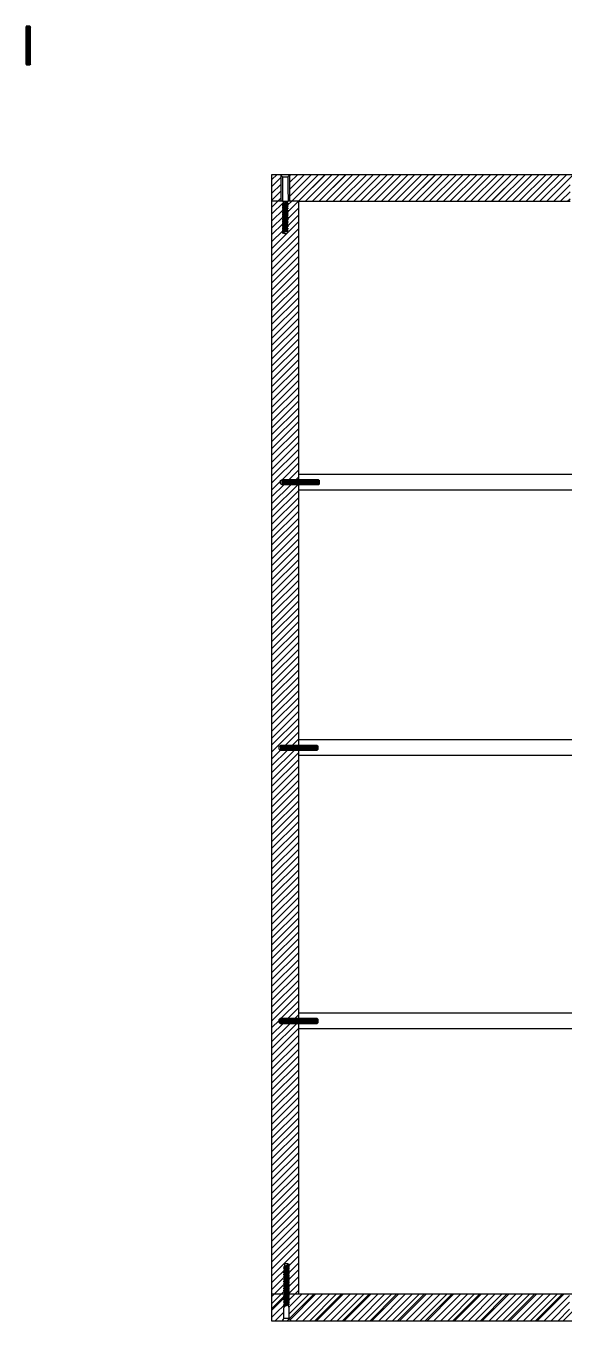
# Model space of a CAD drawing. Header units: inches. Extents: x 17 to 1541, y -140 to 953.
# Drawn here: x 1270.5 to 1339.5, y 776.5 to 942.6 of the extents above; entities that cross this region are included whole.
import ezdxf

# ---------------------------------------------------------------- set-up
doc = ezdxf.new("R2010")
doc.units = ezdxf.units.IN
doc.header["$MEASUREMENT"] = 0
doc.layers.add('Kallax', color=7, linetype='Continuous')
doc.layers.add('Linea di sezione', color=151, linetype='Continuous')

msp = doc.modelspace()

# ---------------------------------------------------------------- hatches: boundary and pattern name
h = msp.add_hatch()
h.set_pattern_fill('ANSI31', color=40, scale=5)
edge = h.paths.add_edge_path()
edge.add_line((1340.28, 922.52), (1340.38, 922.67))
edge.add_line((1340.38, 922.67), (1340.78, 922.67))
edge.add_line((1340.78, 922.67), (1340.88, 922.52))
edge.add_line((1340.88, 922.52), (1340.88, 920.12))
edge.add_line((1340.88, 920.12), (1375.87, 920.12))
edge.add_line((1375.87, 920.12), (1375.87, 922.45))
edge.add_line((1375.87, 922.45), (1375.27, 922.45))
edge.add_line((1375.27, 922.45), (1375.37, 922.6))
edge.add_line((1375.37, 922.6), (1375.77, 922.6))
edge.add_line((1375.77, 922.6), (1375.87, 922.45))
edge.add_line((1375.87, 922.45), (1375.87, 920.12))
edge.add_line((1375.87, 920.12), (1410.27, 920.12))
edge.add_line((1410.27, 920.12), (1410.27, 922.41))
edge.add_line((1410.27, 922.41), (1410.37, 922.56))
edge.add_line((1410.37, 922.56), (1410.77, 922.56))
edge.add_line((1410.77, 922.56), (1410.87, 922.41))
edge.add_line((1410.87, 922.41), (1410.87, 920.12))
edge.add_line((1410.87, 920.12), (1445.63, 920.12))
edge.add_line((1445.63, 920.12), (1447.07, 920.12))
edge.add_line((1447.07, 920.12), (1447.07, 920.25))
edge.add_line((1447.07, 920.25), (1446.94, 920.19))
edge.add_line((1446.94, 920.19), (1446.94, 920.29))
edge.add_line((1446.94, 920.29), (1447.07, 920.34))
edge.add_line((1447.07, 920.34), (1447.07, 920.48))
edge.add_line((1447.07, 920.48), (1446.95, 920.42))
edge.add_line((1446.95, 920.42), (1446.95, 920.51))
edge.add_line((1446.95, 920.51), (1447.07, 920.57))
edge.add_line((1447.07, 920.57), (1447.07, 920.7))
edge.add_line((1447.07, 920.7), (1446.94, 920.64))
edge.add_line((1446.94, 920.64), (1446.94, 920.74))
edge.add_line((1446.94, 920.74), (1447.07, 920.79))
edge.add_line((1447.07, 920.79), (1447.07, 920.93))
edge.add_line((1447.07, 920.93), (1446.94, 920.87))
edge.add_line((1446.94, 920.87), (1446.94, 920.97))
edge.add_line((1446.94, 920.97), (1447.07, 921.03))
edge.add_line((1447.07, 921.03), (1447.07, 921.16))
edge.add_line((1447.07, 921.16), (1446.94, 921.1))
edge.add_line((1446.94, 921.1), (1446.94, 921.2))
edge.add_line((1446.94, 921.2), (1447.07, 921.25))
edge.add_line((1447.07, 921.25), (1447.07, 921.39))
edge.add_line((1447.07, 921.39), (1446.94, 921.34))
edge.add_line((1446.94, 921.34), (1446.94, 921.43))
edge.add_line((1446.94, 921.43), (1447.07, 921.49))
edge.add_line((1447.07, 921.49), (1446.94, 921.86))
edge.add_line((1446.94, 921.86), (1446.94, 923.24))
edge.add_spline(control_points=[(1446.94, 923.24), (1446.92, 923.27), (1446.84, 923.37), (1446.78, 923.47), (1446.73, 923.55)], knot_values=[0, 0, 0, 0, 0.109536, 0.374376, 0.374376, 0.374376, 0.374376], degree=3, periodic=0)
edge.add_line((1446.73, 923.55), (1304.35, 923.55))
edge.add_line((1304.35, 923.55), (1304.34, 920.12))
edge.add_line((1304.34, 920.12), (1305.52, 920.12))
edge.add_line((1305.52, 920.12), (1340.28, 920.12))
edge.add_line((1340.28, 920.12), (1340.28, 922.52))
h.paths.add_polyline_path([(1303.22, 923.55), (1302.08, 923.55), (1302.08, 920.12), (1303.22, 920.12)])
at = {"layer": 'Linea di sezione'}
h = msp.add_hatch(dxfattribs=at)
h.set_pattern_fill('ANSI31', color=256, scale=20)
h.set_pattern_definition([(45, (864.1837, 82.1774), (-1.767767, 1.767767), [])])
h.paths.add_polyline_path([(1449.08, 780), (1445.63, 780), (1305.52, 780), (1302.08, 780), (1302.08, 776.55), (1449.08, 776.55)])

# ---------------------------------------------------------------- linework, layer by layer
at = {"color": 1}
for p, q in [((1270.64, 942.59), (1270.55, 942.44)), ((1271.15, 942.44), (1270.55, 942.44)), ((1270.55, 942.44), (1270.55, 937.72)), ((1270.64, 942.59), (1271.05, 942.59)), ((1270.64, 937.82), (1270.64, 942.33)), ((1270.78, 937.82), (1270.78, 942.33)), ((1270.91, 937.82), (1270.91, 942.33)), ((1271.05, 942.59), (1271.15, 942.44)), ((1271.05, 937.82), (1271.05, 942.33)), ((1271.15, 937.72), (1271.15, 942.44)), ((1270.55, 937.72), (1270.64, 937.59)), ((1271.15, 937.72), (1270.55, 937.72)), ((1270.64, 937.59), (1271.05, 937.59)), ((1271.15, 937.72), (1271.05, 937.59)), ((1303.19, 884.3), (1303.34, 884.4)), ((1303.19, 883.9), (1303.19, 884.3)), ((1303.19, 883.9), (1303.34, 883.8)), ((1303.34, 884.4), (1303.34, 883.8)), ((1308.05, 884.4), (1303.34, 884.4)), ((1303.34, 883.8), (1308.05, 883.8)), ((1307.96, 884.3), (1303.45, 884.3)), ((1307.96, 884.17), (1303.45, 884.17)), ((1307.96, 884.04), (1303.45, 884.04)), ((1307.96, 883.9), (1303.45, 883.9)), ((1308.05, 884.4), (1308.19, 884.3)), ((1308.05, 884.4), (1308.05, 883.8)), ((1308.05, 883.8), (1308.19, 883.9)), ((1308.19, 883.9), (1308.19, 884.3)), ((1303.02, 850.25), (1303.17, 850.35)), ((1303.02, 849.85), (1303.02, 850.25)), ((1303.17, 850.35), (1303.17, 849.75)), ((1307.88, 850.35), (1303.17, 850.35)), ((1307.78, 850.25), (1303.28, 850.25)), ((1307.88, 850.35), (1308.02, 850.25)), ((1307.88, 850.35), (1307.88, 849.75)), ((1308.02, 849.85), (1308.02, 850.25)), ((1303.02, 849.85), (1303.17, 849.75)), ((1303.17, 849.75), (1307.88, 849.75)), ((1307.78, 850.12), (1303.28, 850.12)), ((1307.78, 849.99), (1303.28, 849.99)), ((1307.78, 849.85), (1303.28, 849.85)), ((1307.88, 849.75), (1308.02, 849.85)), ((1303, 815.22), (1303.15, 815.32)), ((1303.15, 815.32), (1303.15, 814.72)), ((1307.86, 815.32), (1303.15, 815.32)), ((1307.86, 815.32), (1308, 815.22)), ((1307.86, 815.32), (1307.86, 814.72)), ((1303, 814.82), (1303, 815.22)), ((1303, 814.82), (1303.15, 814.72)), ((1303.15, 814.72), (1307.86, 814.72)), ((1307.77, 815.22), (1303.26, 815.22)), ((1307.77, 815.09), (1303.26, 815.09)), ((1307.77, 814.96), (1303.26, 814.96)), ((1307.77, 814.82), (1303.26, 814.82)), ((1307.86, 814.72), (1308, 814.82)), ((1308, 814.82), (1308, 815.22))]:
    msp.add_line(p, q, dxfattribs=at)
at = {"color": 7}
for p, q in [((1302.08, 776.55), (1302.08, 923.55)), ((1302.08, 923.55), (1449.08, 923.55)), ((1303.43, 920.12), (1302.08, 920.12)), ((1305.52, 920.12), (1304.13, 920.12)), ((1305.51, 920.12), (1340.28, 920.12)), ((1305.52, 780), (1305.52, 920.12)), ((1375.22, 885.09), (1305.52, 885.09)), ((1375.22, 883.09), (1305.52, 883.09)), ((1445.63, 851.06), (1305.52, 851.06)), ((1445.63, 849.06), (1305.52, 849.06)), ((1445.63, 816.03), (1305.52, 816.03)), ((1445.63, 814.03), (1305.52, 814.03)), ((1305.52, 780), (1302.08, 780)), ((1445.63, 780), (1305.52, 780)), ((1449.08, 776.55), (1302.08, 776.55))]:
    msp.add_line(p, q, dxfattribs=at)
for p, q in [((1303.22, 923.55), (1303.22, 920.12)), ((1304.35, 923.55), (1304.34, 920.12))]:
    msp.add_line(p, q)
at = {"color": 2}
for p, q in [((1303.43, 923.25), (1303.43, 921.87)), ((1303.43, 923.24), (1304.13, 923.24)), ((1304.13, 923.24), (1304.13, 921.87)), ((1303.43, 921.87), (1303.43, 920.12)), ((1304.13, 921.87), (1304.14, 920.12)), ((1303.43, 919.81), (1304.11, 920.12)), ((1303.43, 919.72), (1304.13, 920.04)), ((1303.43, 919.59), (1304.13, 919.9)), ((1303.56, 919.87), (1303.56, 920.12)), ((1304.01, 920.12), (1304.01, 920.07)), ((1304.01, 919.98), (1304.01, 919.84)), ((1304.13, 919.9), (1304.13, 919.81)), ((1303.43, 919.81), (1303.43, 919.72)), ((1303.43, 919.49), (1304.13, 919.81)), ((1303.43, 919.36), (1304.13, 919.67)), ((1303.43, 919.59), (1303.43, 919.49)), ((1303.43, 919.26), (1304.13, 919.58)), ((1303.43, 919.36), (1303.43, 919.26)), ((1303.43, 918.9), (1304.13, 919.21)), ((1303.43, 918.8), (1304.13, 919.12)), ((1303.43, 918.66), (1304.13, 918.98)), ((1303.43, 918.9), (1303.43, 918.8)), ((1303.43, 918.57), (1304.13, 918.89)), ((1303.43, 918.44), (1304.13, 918.75)), ((1303.43, 918.66), (1303.43, 918.57)), ((1303.43, 918.34), (1304.13, 918.66)), ((1303.43, 918.21), (1304.13, 918.52)), ((1303.43, 918.44), (1303.43, 918.34)), ((1303.43, 918.11), (1304.13, 918.43)), ((1303.43, 918.21), (1303.43, 918.11)), ((1303.44, 919.13), (1304.13, 919.45)), ((1303.44, 919.04), (1304.13, 919.35)), ((1303.44, 919.13), (1303.44, 919.04)), ((1303.44, 917.98), (1304.13, 918.3)), ((1303.44, 917.89), (1304.13, 918.2)), ((1303.56, 919.64), (1303.56, 919.78)), ((1303.56, 919.41), (1303.56, 919.55)), ((1303.56, 919.19), (1303.56, 919.32)), ((1303.56, 918.96), (1303.56, 919.1)), ((1303.56, 918.72), (1303.56, 918.86)), ((1303.56, 918.49), (1303.56, 918.63)), ((1303.56, 918.26), (1303.56, 918.4)), ((1304.01, 919.75), (1304.01, 919.61)), ((1304.01, 919.52), (1304.01, 919.39)), ((1304.01, 919.3), (1304.01, 919.16)), ((1304.01, 919.06), (1304.01, 918.92)), ((1304.01, 918.83), (1304.01, 918.69)), ((1304.01, 918.6), (1304.01, 918.46)), ((1304.01, 918.37), (1304.01, 918.24)), ((1304.13, 919.67), (1304.13, 919.58)), ((1304.13, 919.45), (1304.13, 919.35)), ((1304.13, 919.21), (1304.13, 919.12)), ((1304.13, 918.98), (1304.13, 918.89)), ((1304.13, 918.75), (1304.13, 918.66)), ((1304.13, 918.52), (1304.13, 918.43)), ((1304.13, 918.3), (1304.13, 918.2)), ((1303.43, 917.75), (1304.13, 918.06)), ((1303.43, 917.65), (1304.13, 917.97)), ((1303.43, 917.51), (1304.13, 917.83)), ((1303.43, 917.75), (1303.43, 917.65)), ((1303.43, 917.42), (1304.13, 917.74)), ((1303.43, 917.29), (1304.13, 917.6)), ((1303.43, 917.51), (1303.43, 917.42)), ((1303.43, 917.19), (1304.13, 917.51)), ((1303.43, 917.06), (1304.13, 917.37)), ((1303.43, 917.29), (1303.43, 917.19)), ((1303.43, 916.96), (1304.13, 917.28)), ((1303.43, 917.06), (1303.43, 916.96)), ((1303.43, 916.6), (1304.13, 916.91)), ((1303.43, 916.5), (1304.13, 916.82)), ((1303.43, 916.36), (1304.13, 916.68)), ((1303.43, 916.6), (1303.43, 916.5)), ((1303.43, 916.27), (1304.13, 916.59)), ((1303.44, 917.98), (1303.44, 917.89)), ((1303.44, 916.83), (1304.13, 917.15)), ((1303.44, 916.74), (1304.13, 917.05)), ((1303.44, 916.83), (1303.44, 916.74)), ((1303.56, 918.04), (1303.56, 918.17)), ((1303.56, 917.81), (1303.56, 917.95)), ((1303.56, 917.57), (1303.56, 917.71)), ((1303.56, 917.34), (1303.56, 917.48)), ((1303.56, 917.11), (1303.56, 917.25)), ((1303.56, 916.89), (1303.56, 917.02)), ((1303.56, 916.66), (1303.56, 916.8)), ((1303.56, 916.42), (1303.56, 916.56)), ((1304.01, 918.15), (1304.01, 918.01)), ((1304.01, 917.91), (1304.01, 917.77)), ((1304.01, 917.68), (1304.01, 917.54)), ((1304.01, 917.45), (1304.01, 917.31)), ((1304.01, 917.22), (1304.01, 917.09)), ((1304.01, 917), (1304.01, 916.86)), ((1304.01, 916.76), (1304.01, 916.62)), ((1304.13, 918.06), (1304.13, 917.97)), ((1304.13, 917.83), (1304.13, 917.74)), ((1304.13, 917.6), (1304.13, 917.51)), ((1304.13, 917.37), (1304.13, 917.28)), ((1304.13, 917.15), (1304.13, 917.05)), ((1304.13, 916.91), (1304.13, 916.82)), ((1304.13, 916.68), (1304.13, 916.59)), ((1303.43, 916.14), (1304.13, 916.45)), ((1303.43, 916.36), (1303.43, 916.27)), ((1303.43, 916.04), (1304.13, 916.36)), ((1303.43, 916.14), (1303.43, 916.04)), ((1303.56, 916.19), (1303.56, 916.33)), ((1303.56, 916), (1303.56, 916.1)), ((1304.01, 916.53), (1304.01, 916.39)), ((1304.01, 916.3), (1304.01, 916)), ((1304.13, 916.45), (1304.13, 916.36)), ((1304.3, 783.83), (1303.6, 783.52)), ((1304.3, 783.74), (1303.6, 783.42)), ((1303.72, 783.57), (1303.72, 783.87)), ((1304.17, 783.87), (1304.17, 783.77)), ((1304.3, 783.74), (1304.3, 783.83)), ((1304.29, 783.14), (1303.59, 782.82)), ((1304.29, 783.04), (1303.59, 782.73)), ((1303.59, 782.73), (1303.59, 782.82)), ((1304.3, 783.6), (1303.6, 783.29)), ((1303.6, 783.42), (1303.6, 783.52)), ((1304.3, 783.51), (1303.6, 783.19)), ((1304.3, 783.37), (1303.6, 783.05)), ((1303.6, 783.2), (1303.6, 783.29)), ((1304.3, 783.28), (1303.6, 782.96)), ((1303.6, 782.96), (1303.6, 783.05)), ((1304.3, 782.91), (1303.6, 782.6)), ((1304.3, 782.82), (1303.6, 782.5)), ((1304.3, 782.68), (1303.6, 782.37)), ((1303.6, 782.5), (1303.6, 782.6)), ((1304.3, 782.59), (1303.6, 782.27)), ((1304.3, 782.45), (1303.6, 782.14)), ((1303.6, 782.27), (1303.6, 782.37)), ((1304.3, 782.36), (1303.6, 782.04)), ((1304.3, 782.22), (1303.6, 781.9)), ((1303.6, 782.05), (1303.6, 782.14)), ((1304.3, 782.13), (1303.6, 781.81)), ((1303.72, 783.35), (1303.72, 783.48)), ((1303.72, 783.11), (1303.72, 783.25)), ((1303.72, 782.88), (1303.72, 783.02)), ((1303.72, 782.66), (1303.72, 782.78)), ((1303.72, 782.42), (1303.72, 782.56)), ((1303.72, 782.2), (1303.72, 782.33)), ((1303.72, 781.96), (1303.72, 782.1)), ((1304.17, 783.68), (1304.17, 783.55)), ((1304.17, 783.45), (1304.17, 783.31)), ((1304.17, 783.22), (1304.17, 783.08)), ((1304.17, 782.98), (1304.17, 782.86)), ((1304.17, 782.76), (1304.17, 782.62)), ((1304.17, 782.53), (1304.17, 782.4)), ((1304.17, 782.3), (1304.17, 782.16)), ((1304.17, 782.07), (1304.17, 781.93)), ((1304.29, 783.04), (1304.29, 783.14)), ((1304.3, 783.51), (1304.3, 783.6)), ((1304.3, 783.28), (1304.3, 783.37)), ((1304.3, 782.82), (1304.3, 782.91)), ((1304.3, 782.59), (1304.3, 782.68)), ((1304.3, 782.36), (1304.3, 782.45)), ((1304.3, 782.13), (1304.3, 782.22)), ((1304.29, 781.99), (1303.59, 781.67)), ((1304.29, 781.89), (1303.59, 781.58)), ((1303.59, 781.58), (1303.59, 781.67)), ((1304.29, 780.84), (1303.59, 780.52)), ((1304.29, 780.74), (1303.59, 780.43)), ((1303.59, 780.43), (1303.59, 780.52)), ((1303.6, 781.81), (1303.6, 781.9)), ((1304.3, 781.76), (1303.6, 781.45)), ((1304.3, 781.67), (1303.6, 781.35)), ((1304.3, 781.53), (1303.6, 781.22)), ((1303.6, 781.35), (1303.6, 781.45)), ((1304.3, 781.44), (1303.6, 781.12)), ((1304.3, 781.3), (1303.6, 780.99)), ((1303.6, 781.12), (1303.6, 781.22)), ((1304.3, 781.21), (1303.6, 780.89)), ((1304.3, 781.07), (1303.6, 780.75)), ((1303.6, 780.89), (1303.6, 780.99)), ((1304.3, 780.98), (1303.6, 780.66)), ((1303.6, 780.66), (1303.6, 780.75)), ((1304.3, 780.61), (1303.6, 780.3)), ((1304.3, 780.52), (1303.6, 780.2)), ((1303.72, 781.73), (1303.72, 781.87)), ((1303.72, 781.51), (1303.72, 781.63)), ((1303.72, 781.27), (1303.72, 781.41)), ((1303.72, 781.05), (1303.72, 781.18)), ((1303.72, 780.81), (1303.72, 780.95)), ((1303.72, 780.58), (1303.72, 780.72)), ((1303.72, 780.36), (1303.72, 780.48)), ((1304.17, 781.83), (1304.17, 781.71)), ((1304.17, 781.61), (1304.17, 781.47)), ((1304.17, 781.38), (1304.17, 781.25)), ((1304.17, 781.15), (1304.17, 781.01)), ((1304.17, 780.92), (1304.17, 780.78)), ((1304.17, 780.68), (1304.17, 780.56)), ((1304.17, 780.46), (1304.17, 780.32)), ((1304.29, 781.89), (1304.29, 781.99)), ((1304.29, 780.74), (1304.29, 780.84)), ((1304.3, 781.67), (1304.3, 781.76)), ((1304.3, 781.44), (1304.3, 781.53)), ((1304.3, 781.21), (1304.3, 781.3)), ((1304.3, 780.98), (1304.3, 781.07)), ((1304.3, 780.52), (1304.3, 780.61)), ((1304.29, 779.69), (1303.59, 779.38)), ((1304.29, 779.6), (1303.59, 779.28)), ((1303.59, 779.28), (1303.59, 779.38)), ((1304.3, 780.38), (1303.6, 780.07)), ((1303.6, 780.2), (1303.6, 780.3)), ((1304.3, 780.29), (1303.6, 779.97)), ((1304.3, 780.15), (1303.6, 779.84)), ((1303.6, 779.97), (1303.6, 780.07)), ((1304.3, 780.06), (1303.6, 779.74)), ((1304.3, 779.92), (1303.6, 779.6)), ((1303.6, 779.74), (1303.6, 779.84)), ((1304.3, 779.83), (1303.6, 779.51)), ((1303.6, 779.51), (1303.6, 779.6)), ((1304.3, 779.47), (1303.6, 779.15)), ((1304.3, 779.38), (1303.6, 779.06)), ((1304.3, 779.24), (1303.6, 778.92)), ((1303.6, 779.06), (1303.6, 779.15)), ((1304.3, 779.14), (1303.6, 778.83)), ((1304.3, 779.01), (1303.6, 778.69)), ((1304.3, 778.92), (1303.6, 778.6)), ((1303.6, 778.83), (1303.6, 778.92)), ((1304.3, 778.78), (1303.6, 778.46)), ((1303.72, 780.12), (1303.72, 780.26)), ((1303.72, 779.9), (1303.72, 780.03)), ((1303.72, 779.66), (1303.72, 779.8)), ((1303.72, 779.43), (1303.72, 779.57)), ((1303.72, 779.21), (1303.72, 779.34)), ((1303.72, 778.98), (1303.72, 779.12)), ((1303.72, 778.75), (1303.72, 778.89)), ((1304.17, 780.23), (1304.17, 780.1)), ((1304.17, 780), (1304.17, 779.86)), ((1304.17, 779.77), (1304.17, 779.63)), ((1304.17, 779.54), (1304.17, 779.41)), ((1304.17, 779.32), (1304.17, 779.18)), ((1304.17, 779.09), (1304.17, 778.95)), ((1304.17, 778.72), (1304.17, 778.86)), ((1304.29, 779.6), (1304.29, 779.69)), ((1304.3, 780.29), (1304.3, 780.38)), ((1304.3, 780.06), (1304.3, 780.15)), ((1304.3, 779.83), (1304.3, 779.92)), ((1304.3, 779.38), (1304.3, 779.47)), ((1304.3, 779.14), (1304.3, 779.24)), ((1304.3, 778.92), (1304.3, 779.01)), ((1304.3, 778.68), (1304.3, 778.78)), ((1303.6, 778.6), (1303.6, 778.69)), ((1304.3, 778.68), (1303.6, 778.37)), ((1303.6, 778.37), (1303.6, 778.46)), ((1303.64, 778.39), (1303.6, 778.25)), ((1303.6, 776.87), (1303.6, 778.25)), ((1303.72, 778.62), (1303.68, 778.5)), ((1303.72, 778.62), (1303.72, 778.66)), ((1303.96, 778.62), (1303.72, 778.62)), ((1304.3, 778.25), (1304.17, 778.62)), ((1304.3, 778.68), (1304.3, 778.68)), ((1304.3, 776.87), (1304.3, 778.25)), ((1304.51, 776.56), (1303.38, 776.56)), ((1304.3, 776.87), (1303.6, 776.87))]:
    msp.add_line(p, q, dxfattribs=at)
at = {"color": 40, "linetype": 'Continuous'}
for p, q in [((1304.34, 921.62), (1306.27, 923.55)), ((1304.34, 920.73), (1307.15, 923.55)), ((1304.35, 923.4), (1304.5, 923.55)), ((1304.35, 922.51), (1305.39, 923.55)), ((1304.61, 920.12), (1308.04, 923.55)), ((1305.49, 920.12), (1308.92, 923.55)), ((1306.38, 920.12), (1309.81, 923.55)), ((1307.26, 920.12), (1310.69, 923.55)), ((1308.14, 920.12), (1311.57, 923.55)), ((1309.03, 920.12), (1312.46, 923.55)), ((1309.91, 920.12), (1313.34, 923.55)), ((1310.79, 920.12), (1314.23, 923.55)), ((1311.68, 920.12), (1315.11, 923.55)), ((1312.56, 920.12), (1315.99, 923.55)), ((1313.45, 920.12), (1316.88, 923.55)), ((1314.33, 920.12), (1317.76, 923.55)), ((1315.21, 920.12), (1318.65, 923.55)), ((1316.1, 920.12), (1319.53, 923.55)), ((1316.98, 920.12), (1320.41, 923.55)), ((1317.87, 920.12), (1321.3, 923.55)), ((1318.75, 920.12), (1322.18, 923.55)), ((1319.63, 920.12), (1323.06, 923.55)), ((1320.52, 920.12), (1323.95, 923.55)), ((1321.4, 920.12), (1324.83, 923.55)), ((1322.29, 920.12), (1325.72, 923.55)), ((1323.17, 920.12), (1326.6, 923.55)), ((1324.05, 920.12), (1327.48, 923.55)), ((1324.94, 920.12), (1328.37, 923.55)), ((1325.82, 920.12), (1329.25, 923.55)), ((1326.7, 920.12), (1330.14, 923.55)), ((1327.59, 920.12), (1331.02, 923.55)), ((1328.47, 920.12), (1331.9, 923.55)), ((1329.36, 920.12), (1332.79, 923.55)), ((1330.24, 920.12), (1333.67, 923.55)), ((1331.12, 920.12), (1334.56, 923.55)), ((1332.01, 920.12), (1335.44, 923.55)), ((1332.89, 920.12), (1336.32, 923.55)), ((1333.78, 920.12), (1337.21, 923.55)), ((1334.66, 920.12), (1338.09, 923.55)), ((1335.54, 920.12), (1338.97, 923.55)), ((1336.43, 920.12), (1339.86, 923.55)), ((1337.31, 920.12), (1340.74, 923.55)), ((1338.2, 920.12), (1340.28, 922.21)), ((1302.08, 919.36), (1302.84, 920.12)), ((1302.08, 918.48), (1303.56, 919.96)), ((1304.12, 918.75), (1305.49, 920.12)), ((1304.13, 919.64), (1304.61, 920.12)), ((1339.08, 920.12), (1340.28, 921.32)), ((1302.08, 917.59), (1303.56, 919.07)), ((1304.01, 916.87), (1305.52, 918.38)), ((1304.05, 917.79), (1305.52, 919.27)), ((1302.08, 916.71), (1303.56, 918.17)), ((1302.08, 914.06), (1305.52, 917.5)), ((1302.08, 915.83), (1303.46, 917.21)), ((1302.08, 913.17), (1305.52, 916.62)), ((1302.08, 914.94), (1303.43, 916.29)), ((1302.08, 912.29), (1305.52, 915.73)), ((1302.08, 911.41), (1305.52, 914.85)), ((1302.08, 910.52), (1305.52, 913.96)), ((1302.08, 909.64), (1305.52, 913.08)), ((1302.08, 908.76), (1305.52, 912.2)), ((1302.08, 907.87), (1305.52, 911.31)), ((1302.08, 906.99), (1305.52, 910.43)), ((1302.08, 906.1), (1305.52, 909.54)), ((1302.08, 905.22), (1305.52, 908.66)), ((1302.08, 904.34), (1305.52, 907.78)), ((1302.08, 903.45), (1305.52, 906.89)), ((1302.08, 902.57), (1305.52, 906.01)), ((1302.08, 901.68), (1305.52, 905.13)), ((1302.08, 900.8), (1305.52, 904.24)), ((1302.08, 899.92), (1305.52, 903.36)), ((1302.08, 899.03), (1305.52, 902.47)), ((1302.08, 898.15), (1305.52, 901.59)), ((1302.08, 897.26), (1305.52, 900.71)), ((1302.08, 896.38), (1305.52, 899.82)), ((1302.08, 895.5), (1305.52, 898.94)), ((1302.08, 894.61), (1305.52, 898.05)), ((1302.08, 893.73), (1305.52, 897.17)), ((1302.08, 892.85), (1305.52, 896.29)), ((1302.08, 891.96), (1305.52, 895.4)), ((1302.08, 891.08), (1305.52, 894.52)), ((1302.08, 890.19), (1305.52, 893.64)), ((1302.08, 889.31), (1305.52, 892.75)), ((1302.08, 888.43), (1305.52, 891.87)), ((1302.08, 887.54), (1305.52, 890.98)), ((1302.08, 886.66), (1305.52, 890.1)), ((1302.08, 885.77), (1305.52, 889.22)), ((1302.08, 884.89), (1305.52, 888.33)), ((1302.08, 884.01), (1305.52, 887.45)), ((1303.37, 884.4), (1305.52, 886.56)), ((1304.25, 884.4), (1305.52, 885.68)), ((1302.08, 883.12), (1303.19, 884.23)), ((1302.08, 882.24), (1303.65, 883.8)), ((1302.08, 881.35), (1304.53, 883.8)), ((1302.08, 880.47), (1305.42, 883.8)), ((1305.13, 884.4), (1305.52, 884.8)), ((1302.08, 879.59), (1305.52, 883.03)), ((1302.08, 878.7), (1305.52, 882.14)), ((1302.08, 877.82), (1305.52, 881.26)), ((1302.08, 876.94), (1305.52, 880.38)), ((1302.08, 876.05), (1305.52, 879.49)), ((1302.08, 875.17), (1305.52, 878.61)), ((1302.08, 874.28), (1305.52, 877.73)), ((1302.08, 873.4), (1305.52, 876.84)), ((1302.08, 872.52), (1305.52, 875.96)), ((1302.08, 871.63), (1305.52, 875.07)), ((1302.08, 870.75), (1305.52, 874.19)), ((1302.08, 869.86), (1305.52, 873.31)), ((1302.08, 868.98), (1305.52, 872.42)), ((1302.08, 868.1), (1305.52, 871.54)), ((1302.08, 867.21), (1305.52, 870.65)), ((1302.08, 866.33), (1305.52, 869.77)), ((1302.08, 865.44), (1305.52, 868.89)), ((1302.08, 864.56), (1305.52, 868)), ((1302.08, 863.68), (1305.52, 867.12)), ((1302.08, 862.79), (1305.52, 866.23)), ((1302.08, 861.91), (1305.52, 865.35)), ((1302.08, 861.03), (1305.52, 864.47)), ((1302.08, 860.14), (1305.52, 863.58)), ((1302.08, 859.26), (1305.52, 862.7)), ((1302.08, 858.37), (1305.52, 861.82)), ((1302.08, 857.49), (1305.52, 860.93)), ((1302.08, 856.61), (1305.52, 860.05)), ((1302.08, 855.72), (1305.52, 859.16)), ((1302.08, 854.84), (1305.52, 858.28)), ((1302.08, 853.95), (1305.52, 857.4)), ((1302.08, 853.07), (1305.52, 856.51)), ((1302.08, 852.19), (1305.52, 855.63)), ((1302.08, 851.3), (1305.52, 854.74)), ((1302.08, 850.42), (1305.52, 853.86)), ((1302.08, 849.53), (1305.52, 852.98)), ((1303.79, 850.35), (1305.52, 852.09)), ((1304.67, 850.35), (1305.52, 851.21)), ((1302.08, 848.65), (1303.19, 849.75)), ((1302.08, 847.77), (1304.07, 849.75)), ((1302.08, 846.88), (1304.95, 849.75)), ((1302.08, 846), (1305.52, 849.44)), ((1302.08, 845.12), (1305.52, 848.56)), ((1302.08, 844.23), (1305.52, 847.67)), ((1302.08, 843.35), (1305.52, 846.79)), ((1302.08, 842.46), (1305.52, 845.91)), ((1302.08, 841.58), (1305.52, 845.02)), ((1302.08, 840.7), (1305.52, 844.14)), ((1302.08, 839.81), (1305.52, 843.25)), ((1302.08, 838.93), (1305.52, 842.37)), ((1302.08, 838.04), (1305.52, 841.49)), ((1302.08, 837.16), (1305.52, 840.6)), ((1302.08, 836.28), (1305.52, 839.72)), ((1302.08, 835.39), (1305.52, 838.83)), ((1302.08, 834.51), (1305.52, 837.95)), ((1302.08, 833.63), (1305.52, 837.07)), ((1302.08, 832.74), (1305.52, 836.18)), ((1302.08, 831.86), (1305.52, 835.3)), ((1302.08, 830.97), (1305.52, 834.41)), ((1302.08, 830.09), (1305.52, 833.53)), ((1302.08, 829.21), (1305.52, 832.65)), ((1302.08, 828.32), (1305.52, 831.76)), ((1302.08, 827.44), (1305.52, 830.88)), ((1302.08, 826.55), (1305.52, 830)), ((1302.08, 825.67), (1305.52, 829.11)), ((1302.08, 824.79), (1305.52, 828.23)), ((1302.08, 823.9), (1305.52, 827.34)), ((1302.08, 823.02), (1305.52, 826.46)), ((1302.08, 822.13), (1305.52, 825.58)), ((1302.08, 821.25), (1305.52, 824.69)), ((1302.08, 820.37), (1305.52, 823.81)), ((1302.08, 819.48), (1305.52, 822.92)), ((1302.08, 818.6), (1305.52, 822.04)), ((1302.08, 817.72), (1305.52, 821.16)), ((1302.08, 816.83), (1305.52, 820.27)), ((1302.08, 815.95), (1305.52, 819.39)), ((1302.08, 815.06), (1305.52, 818.5)), ((1303.23, 815.32), (1305.52, 817.62)), ((1304.11, 815.32), (1305.52, 816.74)), ((1305, 815.32), (1305.52, 815.85)), ((1302.08, 814.18), (1303, 815.1)), ((1302.08, 813.3), (1303.51, 814.72)), ((1302.08, 812.41), (1304.4, 814.72)), ((1302.08, 811.53), (1305.28, 814.72)), ((1302.08, 810.64), (1305.52, 814.09)), ((1302.08, 809.76), (1305.52, 813.2)), ((1302.08, 808.88), (1305.52, 812.32)), ((1302.08, 807.99), (1305.52, 811.43)), ((1302.08, 807.11), (1305.52, 810.55)), ((1302.08, 806.22), (1305.52, 809.67)), ((1302.08, 805.34), (1305.52, 808.78)), ((1302.08, 804.46), (1305.52, 807.9)), ((1302.08, 803.57), (1305.52, 807.01)), ((1302.08, 802.69), (1305.52, 806.13)), ((1302.08, 801.81), (1305.52, 805.25)), ((1302.08, 800.92), (1305.52, 804.36)), ((1302.08, 800.04), (1305.52, 803.48)), ((1302.08, 799.15), (1305.52, 802.6)), ((1302.08, 798.27), (1305.52, 801.71)), ((1302.08, 797.39), (1305.52, 800.83)), ((1302.08, 796.5), (1305.52, 799.94)), ((1302.08, 795.62), (1305.52, 799.06)), ((1302.08, 794.73), (1305.52, 798.18)), ((1302.08, 793.85), (1305.52, 797.29)), ((1302.08, 792.97), (1305.52, 796.41)), ((1302.08, 792.08), (1305.52, 795.52)), ((1302.08, 791.2), (1305.52, 794.64)), ((1302.08, 790.31), (1305.52, 793.76)), ((1302.08, 789.43), (1305.52, 792.87)), ((1302.08, 788.55), (1305.52, 791.99)), ((1302.08, 787.66), (1305.52, 791.1)), ((1302.08, 786.78), (1305.52, 790.22)), ((1302.08, 785.9), (1305.52, 789.34)), ((1302.08, 785.01), (1305.52, 788.45)), ((1302.08, 784.13), (1305.52, 787.57)), ((1302.08, 783.24), (1305.52, 786.69)), ((1302.08, 782.36), (1305.52, 785.8)), ((1304.3, 783.69), (1305.52, 784.92)), ((1304.3, 782.8), (1305.52, 784.03)), ((1302.08, 781.48), (1304.17, 783.56)), ((1302.08, 780.59), (1304.17, 782.68)), ((1304.19, 780.93), (1305.52, 782.27)), ((1304.29, 781.92), (1305.52, 783.15)), ((1302.08, 779.71), (1304.29, 781.92)), ((1302.08, 777.94), (1305.52, 781.38)), ((1303.72, 780.46), (1304.17, 780.91)), ((1304.3, 779.27), (1305.52, 780.5)), ((1302.08, 778.82), (1303.6, 780.34)), ((1302.08, 777.06), (1304.24, 779.21)), ((1304.26, 778.35), (1305.92, 780)), ((1304.3, 777.5), (1306.8, 780)), ((1304.41, 776.73), (1307.68, 780)), ((1305.11, 776.55), (1308.57, 780)), ((1306, 776.55), (1309.45, 780)), ((1306.88, 776.55), (1310.33, 780)), ((1307.76, 776.55), (1311.22, 780)), ((1308.65, 776.55), (1312.1, 780)), ((1309.53, 776.55), (1312.99, 780)), ((1310.41, 776.55), (1313.87, 780)), ((1311.3, 776.55), (1314.75, 780)), ((1312.18, 776.55), (1315.64, 780)), ((1313.07, 776.55), (1316.52, 780)), ((1313.95, 776.55), (1317.41, 780)), ((1314.83, 776.55), (1318.29, 780)), ((1315.72, 776.55), (1319.17, 780)), ((1316.6, 776.55), (1320.06, 780)), ((1317.49, 776.55), (1320.94, 780)), ((1318.37, 776.55), (1321.83, 780)), ((1319.25, 776.55), (1322.71, 780)), ((1320.14, 776.55), (1323.59, 780)), ((1321.02, 776.55), (1324.48, 780)), ((1321.91, 776.55), (1325.36, 780)), ((1322.79, 776.55), (1326.24, 780)), ((1323.67, 776.55), (1327.13, 780)), ((1324.56, 776.55), (1328.01, 780)), ((1325.44, 776.55), (1328.9, 780)), ((1326.32, 776.55), (1329.78, 780)), ((1327.21, 776.55), (1330.66, 780)), ((1328.09, 776.55), (1331.55, 780)), ((1328.98, 776.55), (1332.43, 780)), ((1329.86, 776.55), (1333.32, 780)), ((1330.74, 776.55), (1334.2, 780)), ((1331.63, 776.55), (1335.08, 780)), ((1332.51, 776.55), (1335.97, 780)), ((1333.4, 776.55), (1336.85, 780)), ((1334.28, 776.55), (1337.74, 780)), ((1335.16, 776.55), (1338.62, 780)), ((1336.05, 776.55), (1339.5, 780)), ((1336.93, 776.55), (1340.23, 779.84)), ((1337.82, 776.55), (1340.23, 778.96)), ((1302.46, 776.55), (1303.6, 777.68)), ((1338.7, 776.55), (1340.23, 778.08)), ((1303.34, 776.55), (1303.42, 776.62))]:
    msp.add_line(p, q, dxfattribs=at)
at = {"color": 2}
for centre, start, end in [((1303.78, 916.82), 254.8385, 285.1615), ((1303.94, 783.05), 74.8385, 105.1615)]:
    msp.add_arc(centre, 0.849, start, end, dxfattribs=at)
for points in [[(1303.43, 923.24), (1303.36, 923.32), (1303.22, 923.55)], [(1304.13, 923.24), (1304.2, 923.32), (1304.35, 923.55)], [(1303.6, 776.87), (1303.53, 776.78), (1303.38, 776.56)], [(1304.3, 776.87), (1304.36, 776.78), (1304.51, 776.56)]]:
    msp.add_spline(points, degree=3, dxfattribs=at)
at = {"layer": 'Kallax', "color": 2}
for p, q in [((1303.43, 920.12), (1304.14, 920.12)), ((1304.13, 920.04), (1304.13, 920.12))]:
    msp.add_line(p, q, dxfattribs=at)

doc.saveas('drawing.dxf')
